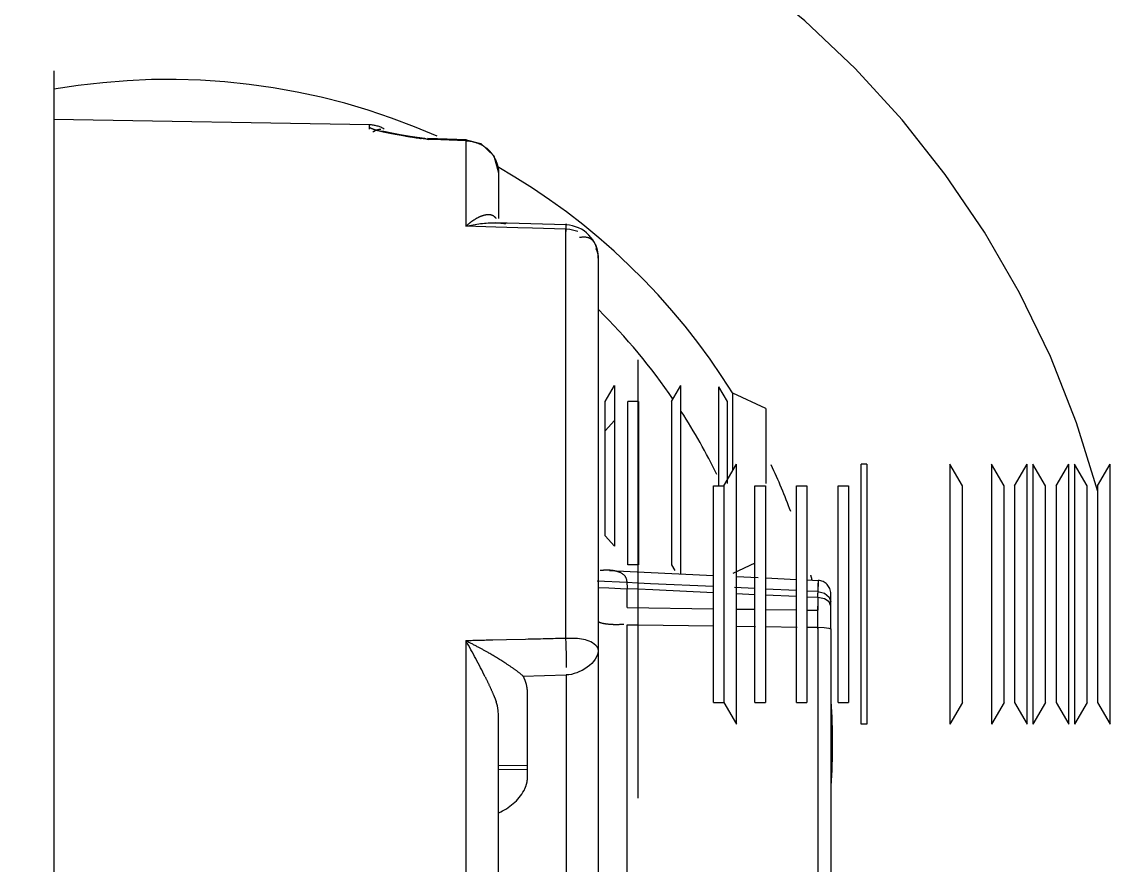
# Model space of a CAD drawing. Header units: millimetres. Extents: x 17886 to 18265, y -8727 to -7321.
# Drawn here: x 17968.6411 to 17968.9688, y -7872.3781 to -7872.1241 of the extents above; entities that cross this region are included whole.
import ezdxf

# ---------------------------------------------------------------- set-up
doc = ezdxf.new("R2010")
doc.units = ezdxf.units.MM
doc.linetypes.add('EPL_DASH', pattern=[1, 0.5, -0.5])
doc.layers.add('3884027_DKREDXF_CONTINUOUS_LINE', color=7, linetype='Continuous')

msp = doc.modelspace()

# ---------------------------------------------------------------- linework, layer by layer
at = {"layer": '3884027_DKREDXF_CONTINUOUS_LINE', "color": 6, "linetype": 'EPL_DASH'}
for p, q in [((17968.93716967356, -7871.602459136506), (17968.93716967356, -7872.197897305826)), ((17968.65081045134, -7872.138870674677), (17968.65081045134, -7872.635699062562)), ((17968.74580452467, -7872.155149370391), (17968.65081045134, -7872.153491242673)), ((17968.74580452467, -7872.156474808253), (17968.74580452467, -7872.155149370391)), ((17968.75804232875, -7872.158515161796), (17968.76237022392, -7872.159150996063)), ((17968.76349014754, -7872.15954268738), (17968.76127448163, -7872.159215544004)), ((17968.77496863862, -7872.1596046988), (17968.76337719455, -7872.159238392732)), ((17968.76727215052, -7872.159669054523), (17968.76349007603, -7872.15954351319)), ((17968.77482198218, -7872.159914224382), (17968.76727215052, -7872.159669054523)), ((17968.7748219754, -7872.159914144093), (17968.7748219754, -7872.185662151816)), ((17968.77496416195, -7872.159604557331), (17968.77482198218, -7872.159914224382)), ((17968.7831981014, -7872.164414181581), (17968.78464745134, -7872.169599397841)), ((17968.78464745134, -7872.169619470781), (17968.78464745134, -7872.183334733749)), ((17968.78385614136, -7872.185946271388), (17968.77482197433, -7872.185662205)), ((17968.80495142197, -7872.185281240653), (17968.78368188583, -7872.184635215765)), ((17968.79042303198, -7872.186146221872), (17968.78385614136, -7872.185946271388)), ((17968.79484771178, -7872.18628073626), (17968.79042303198, -7872.186146221872)), ((17968.8048217119, -7872.186593986577), (17968.79484771178, -7872.18628073626)), ((17968.80482197541, -7872.186593941634), (17968.80482197541, -7872.30976357531)), ((17968.81464745134, -7872.195276685628), (17968.81464745134, -7872.398842190801)), ((17968.81673096279, -7872.238484318947), (17968.81952245134, -7872.233649318948)), ((17968.83673096279, -7872.238484318947), (17968.83952245134, -7872.233649318948)), ((17968.85356393989, -7872.238484318947), (17968.85099935727, -7872.234042331552)), ((17968.86514745134, -7872.240569318948), (17968.85514745134, -7872.235955985615)), ((17968.82673096278, -7872.238484318947), (17968.82356393989, -7872.238484318947)), ((17968.86514745134, -7872.240573249058), (17968.86514745134, -7872.263120613893)), ((17968.85245995134, -7872.263876673306), (17968.85627412929, -7872.257270323306)), ((17968.89552077339, -7872.257270323306), (17968.89377412929, -7872.257270323306)), ((17968.92433495134, -7872.263876673306), (17968.92052077339, -7872.257270323306)), ((17968.93683495134, -7872.263876673306), (17968.93302077339, -7872.257270323306)), ((17968.93995995134, -7872.263876673306), (17968.94377412929, -7872.257270323306)), ((17968.94933495134, -7872.263876673306), (17968.94552077338, -7872.257270323306)), ((17968.95245995134, -7872.263876673306), (17968.95627412929, -7872.257270323306)), ((17968.96183495134, -7872.263876673306), (17968.95802077339, -7872.257270323306)), ((17968.96495995134, -7872.263876673306), (17968.96877412929, -7872.257270323306)), ((17968.84933495134, -7872.263876673306), (17968.85245995134, -7872.263876673306)), ((17968.85245995134, -7872.263876673306), (17968.85245995134, -7872.329026673307)), ((17968.86183495134, -7872.263876673306), (17968.86495995134, -7872.263876673306)), ((17968.87433495134, -7872.263876673306), (17968.87745995134, -7872.263876673306)), ((17968.88683495134, -7872.263876673306), (17968.88995995134, -7872.263876673306)), ((17968.82673096278, -7872.287654318948), (17968.82356393989, -7872.287654318948)), ((17968.83673096279, -7872.287654318948), (17968.83772090603, -7872.289368950944)), ((17968.86183495134, -7872.287097485615), (17968.85514745134, -7872.290182652282)), ((17968.81807266414, -7872.289292673349), (17968.84933495134, -7872.290785821068)), ((17968.85627412929, -7872.291117847431), (17968.86281088643, -7872.291430618729)), ((17968.86495995134, -7872.291534564069), (17968.87433495134, -7872.291988011321)), ((17968.87745995134, -7872.292139160406), (17968.8808414203, -7872.292302714305)), ((17968.88084101588, -7872.292238123297), (17968.88078255436, -7872.296170552802)), ((17968.8808421279, -7872.292359409847), (17968.88084134848, -7872.292302804019)), ((17968.82658555232, -7872.294945579064), (17968.82333335726, -7872.294795326509)), ((17968.83111087458, -7872.295156582197), (17968.82658555232, -7872.294945579064)), ((17968.84933495987, -7872.296016244849), (17968.83111087458, -7872.295156582197)), ((17968.88078704826, -7872.297493702486), (17968.8808192314, -7872.29476814694)), ((17968.8808192314, -7872.29476814694), (17968.88083572541, -7872.293182078951)), ((17968.88083548831, -7872.293163713906), (17968.88082403863, -7872.293829134662)), ((17968.86183504462, -7872.296601223671), (17968.85627415271, -7872.296341768602)), ((17968.87433511746, -7872.297186593264), (17968.86496008626, -7872.296746978401)), ((17968.88078704969, -7872.297493543521), (17968.877460064, -7872.297334655776)), ((17968.88464743776, -7872.298748374353), (17968.88464746062, -7872.296780869844)), ((17968.88464745134, -7872.300059906157), (17968.88464745134, -7872.296300300277)), ((17968.88071726039, -7872.306935408908), (17968.88071726039, -7872.300059906157)), ((17968.82333335605, -7872.395704238247), (17968.82333335605, -7872.305646963605)), ((17968.88078704886, -7872.306432275506), (17968.88078704886, -7872.397460308236)), ((17968.88464745134, -7872.306935408908), (17968.88464745134, -7872.401275738896)), ((17968.7748219754, -7872.310496728577), (17968.7748219754, -7872.383746675268)), ((17968.78699940666, -7872.310194981209), (17968.78294757359, -7872.310290361512)), ((17968.79279195282, -7872.310061258568), (17968.78699940666, -7872.310194981209)), ((17968.79199642895, -7872.321104737568), (17968.80499644655, -7872.320756649852)), ((17968.80499644655, -7872.320756649852), (17968.80499644655, -7872.415818957625)), ((17968.84933495134, -7872.329026673307), (17968.85245995134, -7872.329026673307)), ((17968.85245995134, -7872.329026673307), (17968.85627412929, -7872.335633023306)), ((17968.86183495134, -7872.329026673307), (17968.86495995134, -7872.329026673307)), ((17968.87433495134, -7872.329026673307), (17968.87745995134, -7872.329026673307)), ((17968.88683495134, -7872.329026673307), (17968.88995995134, -7872.329026673307)), ((17968.92433495134, -7872.329026673307), (17968.92052077339, -7872.335633023306)), ((17968.93683495134, -7872.329026673307), (17968.93302077339, -7872.335633023306)), ((17968.93995995134, -7872.329026673307), (17968.94377412929, -7872.335633023306)), ((17968.94933495134, -7872.329026673307), (17968.94552077338, -7872.335633023306)), ((17968.95245995134, -7872.329026673307), (17968.95627412929, -7872.335633023306)), ((17968.96183495134, -7872.329026673307), (17968.95802077339, -7872.335633023306)), ((17968.96495995134, -7872.329026673307), (17968.96877412929, -7872.335633023306)), ((17968.78464745134, -7872.39097721125), (17968.78464745134, -7872.332918843129)), ((17968.89552077339, -7872.335633023306), (17968.89377412929, -7872.335633023306)), ((17968.79336417469, -7872.348150907489), (17968.78473787817, -7872.34807836973)), ((17968.78472394789, -7872.349123378409), (17968.79335386588, -7872.349193959972))]:
    msp.add_line(p, q, dxfattribs=at)
at = {"layer": '3884027_DKREDXF_CONTINUOUS_LINE', "color": 7, "linetype": 'EPL_DASH'}
for p, q in [((17968.76237022392, -7872.159150996063), (17968.76349014755, -7872.159542687377)), ((17968.76336037068, -7872.159237861406), (17968.76349014178, -7872.159543010187)), ((17968.82658545134, -7872.225885500923), (17968.82658545134, -7872.357910557295)), ((17968.81952245134, -7872.233649318948), (17968.81952245134, -7872.281954920404)), ((17968.83952245134, -7872.290316311754), (17968.83952245134, -7872.233649318948)), ((17968.85099935727, -7872.263876673306), (17968.85099935727, -7872.234042331552)), ((17968.85514745134, -7872.259221786761), (17968.85514745134, -7872.235955987016)), ((17968.81673096279, -7872.278851185427), (17968.81673096279, -7872.238484318947)), ((17968.82356393989, -7872.287654318948), (17968.82356393989, -7872.238484318947)), ((17968.82673096278, -7872.238484318947), (17968.82673096278, -7872.287654318948)), ((17968.83673096279, -7872.238484318947), (17968.83673096279, -7872.287654318948)), ((17968.85356393989, -7872.263096806945), (17968.85356393989, -7872.238484318947)), ((17968.81952245134, -7872.244183717492), (17968.81673096279, -7872.247287452469)), ((17968.85627412929, -7872.335633023306), (17968.85627412929, -7872.257270323306)), ((17968.89377412929, -7872.335633023306), (17968.89377412929, -7872.257270323306)), ((17968.89552077339, -7872.257270323306), (17968.89552077339, -7872.335633023306)), ((17968.92052077339, -7872.257270323306), (17968.92052077339, -7872.335633023306)), ((17968.93302077339, -7872.257270323306), (17968.93302077339, -7872.335633023306)), ((17968.94377412929, -7872.335633023306), (17968.94377412929, -7872.257270323306)), ((17968.94552077338, -7872.257270323306), (17968.94552077338, -7872.335633023306)), ((17968.95627412929, -7872.335633023306), (17968.95627412929, -7872.257270323306)), ((17968.95802077339, -7872.257270323306), (17968.95802077339, -7872.335633023306)), ((17968.96877412929, -7872.335633023306), (17968.96877412929, -7872.257270323306)), ((17968.84933495134, -7872.329026673307), (17968.84933495134, -7872.263876673306)), ((17968.86183495134, -7872.329026673307), (17968.86183495134, -7872.263876673306)), ((17968.86495995134, -7872.263876673306), (17968.86495995134, -7872.329026673307)), ((17968.87433495134, -7872.329026673307), (17968.87433495134, -7872.263876673306)), ((17968.87745995134, -7872.263876673306), (17968.87745995134, -7872.329026673307)), ((17968.88683495134, -7872.329026673307), (17968.88683495134, -7872.263876673306)), ((17968.88995995134, -7872.263876673306), (17968.88995995134, -7872.329026673307)), ((17968.92433495134, -7872.329026673307), (17968.92433495134, -7872.263876673306)), ((17968.93683495134, -7872.329026673307), (17968.93683495134, -7872.263876673306)), ((17968.93995995134, -7872.263876673306), (17968.93995995134, -7872.329026673307)), ((17968.94933495134, -7872.329026673307), (17968.94933495134, -7872.263876673306)), ((17968.95245995134, -7872.263876673306), (17968.95245995134, -7872.329026673307)), ((17968.96183495134, -7872.329026673307), (17968.96183495134, -7872.263876673306)), ((17968.96495995134, -7872.263876673306), (17968.96495995134, -7872.329026673307)), ((17968.81673096279, -7872.278851185427), (17968.81952245134, -7872.281954920404)), ((17968.82328930013, -7872.292962299124), (17968.81431312697, -7872.29254588966)), ((17968.81464764306, -7872.294423380955), (17968.81783796754, -7872.294564897406)), ((17968.81783796754, -7872.294564897406), (17968.82317628489, -7872.294802311925)), ((17968.82327844069, -7872.292507442629), (17968.82333335619, -7872.294795326447)), ((17968.82658550466, -7872.293115758975), (17968.82328930013, -7872.292962299124)), ((17968.82333335726, -7872.300440455013), (17968.82333335726, -7872.294795326509)), ((17968.83039489599, -7872.293293481157), (17968.82658550466, -7872.293115758975)), ((17968.84933503578, -7872.294183111377), (17968.83039489599, -7872.293293481157)), ((17968.8618350394, -7872.294775862122), (17968.85565869916, -7872.294482411192)), ((17968.87433504453, -7872.295373229296), (17968.86496006286, -7872.294924766889)), ((17968.88078705013, -7872.295683417486), (17968.87746000782, -7872.295523306514)), ((17968.88272751442, -7872.297866563619), (17968.88078704826, -7872.297493702486)), ((17968.88078704969, -7872.297493543521), (17968.88078704969, -7872.30127495071)), ((17968.88417749778, -7872.297306164623), (17968.88464743776, -7872.298748375742)), ((17968.82333335726, -7872.300440455013), (17968.84933495134, -7872.300818119484)), ((17968.85627412929, -7872.300918908727), (17968.86183495134, -7872.30099967781)), ((17968.86495995134, -7872.301045067392), (17968.87433495134, -7872.301181236136)), ((17968.87745995134, -7872.301226625717), (17968.88078704969, -7872.30127495071)), ((17968.88464745134, -7872.306935408908), (17968.88464745134, -7872.300059906157)), ((17968.82333335605, -7872.305646963605), (17968.82658545122, -7872.305691286975)), ((17968.82658545122, -7872.305691286975), (17968.84949021177, -7872.306002104172)), ((17968.85627414033, -7872.306094923472), (17968.86198787353, -7872.306173536165)), ((17968.86495995741, -7872.306214510935), (17968.87448553096, -7872.306345804617)), ((17968.8774599511, -7872.306386682139), (17968.88078704886, -7872.306432275506)), ((17968.8841117027, -7872.306683639596), (17968.88464745134, -7872.306935405218)), ((17968.79333336096, -7872.351735079263), (17968.79333336096, -7872.326022242599))]:
    msp.add_line(p, q, dxfattribs=at)
at = {"layer": '3884027_DKREDXF_CONTINUOUS_LINE', "color": 6, "linetype": 'EPL_DASH'}
for points in [[(17968.74966333374, -7872.156896816799), (17968.74966347231, -7872.156895520971), (17968.75057972536, -7872.157146035132)], [(17968.75057972536, -7872.157146035132), (17968.7524798949, -7872.157561970273), (17968.75503217134, -7872.158030685006), (17968.75804232875, -7872.158515161796)], [(17968.77496331178, -7872.159604371855), (17968.77928330843, -7872.160738863183), (17968.7831981014, -7872.164414181581)], [(17968.80851524597, -7872.187268472047), (17968.8073203123, -7872.1869085656), (17968.8060826226, -7872.18668251681), (17968.80482197541, -7872.186593941634)]]:
    msp.add_lwpolyline(points, dxfattribs=at)
at = {"layer": '3884027_DKREDXF_CONTINUOUS_LINE', "color": 7, "linetype": 'EPL_DASH'}
for points in [[(17968.88078704791, -7872.295683578747), (17968.88276952849, -7872.296148854818), (17968.88417749778, -7872.297306164623)], [(17968.88464744016, -7872.30005939565), (17968.88413458294, -7872.298801725685), (17968.88272751442, -7872.297866563619)], [(17968.88078704886, -7872.306432113767), (17968.88264795838, -7872.306499313445), (17968.8841117027, -7872.306683639596)], [(17968.78464745134, -7872.332918858083), (17968.78456485399, -7872.331479367157), (17968.78432435084, -7872.330115004059), (17968.78393813828, -7872.328841735281)]]:
    msp.add_lwpolyline(points, dxfattribs=at)
at = {"layer": '3884027_DKREDXF_CONTINUOUS_LINE', "color": 6, "linetype": 'EPL_DASH'}
for centre, radius, start, end in [((17968.68519745134, -7872.341459136505), 0.29, 15.18689038655353, 82.07185823405901), ((17968.68519745134, -7872.341459136505), 0.2, 66.12244897920047, 99.90358299538612), ((17968.74564745134, -7872.164147999618), 0.009000000000000001, 59.33313837223972, 88.99998934238467), ((17968.82180146623, -7871.749144735231), 0.4145136717550001, 260.9720769343463, 261.6036925743204), ((17968.77517325017, -7872.169435219976), 0.009328866358000001, 40.75068086152194, 52.02500853937705), ((17968.68519745134, -7872.341459136505), 0.2, 31.77223378544593, 60.33505793250593), ((17968.80464745134, -7872.195276577726), 0.01, 359.9941736561328, 88.28778928104529), ((17968.68519745134, -7872.341459136505), 0.184, 34.29256270986996, 45.22888914587561), ((17968.68519745134, -7872.341459136505), 0.184, 26.12903225813475, 32.93005924673506), ((17968.68519745134, -7872.341459136505), 0.2, 20.44996976457506, 24.805367577447), ((17968.68519745134, -7872.341459136505), 0.2, 14.25758107894887, 14.6938775506703), ((17968.88064747486, -7872.29629809656), 0.003999993689000001, 359.9986553679971, 87.24168134490023), ((17968.82373269334, -7874.017761583634), 1.707958254867, 91.36832230259792, 91.64104899652692), ((17968.68519745134, -7872.341459136505), 0.2, 356.3265306124223, 3.673469387577689)]:
    msp.add_arc(centre, radius, start, end, dxfattribs=at)
at = {"layer": '3884027_DKREDXF_CONTINUOUS_LINE', "color": 7, "linetype": 'EPL_DASH'}
for centre, radius, start, end in [((17968.81998764732, -7872.275540687175), 0.030008024201, 269.8260921204048, 274.4778876138554), ((17968.71200118484, -7872.43610210866), 0.140438335936, 61.75555881952477, 63.42895129028567), ((17968.5991479296, -7872.411144477604), 0.202461673432, 26.3386716319059, 29.80865432730922), ((17968.71683696395, -7872.42710919093), 0.13022768907, 60.14279979025638, 61.75743256889289), ((17968.72570939534, -7872.411807866708), 0.112540301749, 57.06296956108714, 60.1820890281953), ((17968.78309600006, -7872.326226655374), 0.010268966669, 20.37995858706623, 29.91907753337129)]:
    msp.add_arc(centre, radius, start, end, dxfattribs=at)
at = {"layer": '3884027_DKREDXF_CONTINUOUS_LINE', "color": 6, "linetype": 'EPL_DASH'}
for points, knots in [([(17968.74702927395, -7872.15650438579), (17968.74671765179, -7872.156398676995), (17968.74632821947, -7872.156249583559), (17968.74580472546, -7872.155954501427), (17968.74580452467, -7872.155805393337)], [0, 0, 0, 0, 0.6881700689, 1, 1, 1, 1]), ([(17968.74920867817, -7872.156536505699), (17968.74881624181, -7872.156529674981), (17968.7479560601, -7872.156670338946), (17968.74718583925, -7872.157065600503), (17968.74679973311, -7872.157318174161)], [0, 0, 0, 0, 0.4596638726, 1, 1, 1, 1]), ([(17968.75081534607, -7872.157463167773), (17968.75008807235, -7872.157312570529), (17968.74881709414, -7872.157028302157), (17968.7475592811, -7872.156684175367), (17968.74702927395, -7872.15650438579)], [0, 0, 0, 0, 0.5702682512, 1, 1, 1, 1]), ([(17968.75675772356, -7872.158523405427), (17968.75570516288, -7872.158355004743), (17968.75372016386, -7872.158025017272), (17968.75174193591, -7872.157655037593), (17968.75081534607, -7872.157463167773)], [0, 0, 0, 0, 0.529743714, 1, 1, 1, 1]), ([(17968.7748219754, -7872.159914144199), (17968.77590683158, -7872.15993273231), (17968.77809286242, -7872.160345589825), (17968.78004886916, -7872.161405135162), (17968.78091346456, -7872.16208146677)], [0, 0, 0, 0, 0.4970938572, 1, 1, 1, 1]), ([(17968.77507156609, -7872.159941187958), (17968.77505770325, -7872.159875315454), (17968.77503288241, -7872.159780739098), (17968.77499335294, -7872.159675668899), (17968.77496391346, -7872.159656784995)], [0, 0, 0, 0, 0.6580782005, 1, 1, 1, 1]), ([(17968.7822404003, -7872.1633456275), (17968.78249393355, -7872.163639650143), (17968.78296508264, -7872.164258764271), (17968.78336045631, -7872.164928598195), (17968.78353812218, -7872.165273144684)], [0, 0, 0, 0, 0.5003745547999999, 1, 1, 1, 1]), ([(17968.78353812218, -7872.165273144684), (17968.78389466807, -7872.16596459223), (17968.78444636585, -7872.167419791993), (17968.78464745134, -7872.168965487621), (17968.78464745134, -7872.169728808942)], [0, 0, 0, 0, 0.5047494691, 1, 1, 1, 1]), ([(17968.80496008534, -7872.184963877037), (17968.80492658319, -7872.185206825209), (17968.80489908178, -7872.186048042719), (17968.80485523357, -7872.186885726846), (17968.804832621, -7872.187479839838)], [0, 0, 0, 0, 0.2920338664, 1, 1, 1, 1]), ([(17968.80500012489, -7872.185454080128), (17968.80499809749, -7872.185298833666), (17968.80514513867, -7872.185212759146), (17968.80496173098, -7872.18495194629), (17968.80496008966, -7872.184963845771)], [0, 0, 0, 0, 0.9281878931, 1, 1, 1, 1]), ([(17968.81404034801, -7872.191624219354), (17968.8137019714, -7872.190764241631), (17968.8124455446, -7872.188899176869), (17968.8101234589, -7872.188841217653), (17968.80904744057, -7872.189079649676)], [0, 0, 0, 0, 0.4560857063, 1, 1, 1, 1]), ([(17968.81390486663, -7872.192408699386), (17968.8141411639, -7872.192857456705), (17968.81451149533, -7872.193791039915), (17968.81464744898, -7872.194788970538), (17968.81464745134, -7872.195276549293)], [0, 0, 0, 0, 0.5098464203999999, 1, 1, 1, 1]), ([(17968.81464745134, -7872.195276577726), (17968.81464745134, -7872.194670831656), (17968.81456402561, -7872.193430955688), (17968.81427228914, -7872.192213693333), (17968.81404034801, -7872.191624219354)], [0, 0, 0, 0, 0.4888164086, 1, 1, 1, 1]), ([(17968.81464744994, -7872.313112465617), (17968.81464744996, -7872.312624563358), (17968.81198365788, -7872.309569467669), (17968.80792643991, -7872.309781737504), (17968.80482169374, -7872.309763573655)], [0, 0, 0, 0, 0.1358037263, 1, 1, 1, 1]), ([(17968.80499063901, -7872.31762917013), (17968.80498885663, -7872.317833866678), (17968.80496110738, -7872.318119788809), (17968.80498579681, -7872.3184358422), (17968.80494160209, -7872.31851624633)], [0, 0, 0, 0, 0.6905096329000001, 1, 1, 1, 1])]:
    msp.add_open_spline(points, degree=3, knots=knots, dxfattribs=at)
at = {"layer": '3884027_DKREDXF_CONTINUOUS_LINE', "color": 7, "linetype": 'EPL_DASH'}
for points, knots in [([(17968.7611459999, -7872.159245158367), (17968.76134416267, -7872.159195422721), (17968.76174554403, -7872.159128045835), (17968.7621531512, -7872.159139130967), (17968.76235181148, -7872.159164941124)], [0, 0, 0, 0, 0.5049167024, 1, 1, 1, 1]), ([(17968.76326613269, -7872.159578365759), (17968.76327873105, -7872.159510824863), (17968.76330196581, -7872.159416188038), (17968.76333615143, -7872.159307027682), (17968.76336493166, -7872.159288480744)], [0, 0, 0, 0, 0.6674061109, 1, 1, 1, 1]), ([(17968.77702362616, -7872.183929144257), (17968.77664724337, -7872.184182514357), (17968.77589397829, -7872.184737337978), (17968.77518026851, -7872.185341550844), (17968.7748219754, -7872.185662151816)], [0, 0, 0, 0, 0.4855156532, 1, 1, 1, 1]), ([(17968.78058597307, -7872.182313593686), (17968.7799797716, -7872.182437939399), (17968.77873198438, -7872.182878799425), (17968.77759694223, -7872.183543204315), (17968.77702362616, -7872.183929144257)], [0, 0, 0, 0, 0.4724061207, 1, 1, 1, 1]), ([(17968.78197671266, -7872.182217500403), (17968.78174998776, -7872.182195122653), (17968.78128123454, -7872.182195991775), (17968.78081927416, -7872.182265738323), (17968.78058597307, -7872.182313593686)], [0, 0, 0, 0, 0.4889137319, 1, 1, 1, 1]), ([(17968.78393815539, -7872.183334733749), (17968.78370281139, -7872.183011145346), (17968.78311477872, -7872.182463638371), (17968.78234597322, -7872.182253946427), (17968.78197671266, -7872.182217500403)], [0, 0, 0, 0, 0.5188449248, 1, 1, 1, 1]), ([(17968.78372512959, -7872.184612593142), (17968.78426654612, -7872.184621377006), (17968.7853375693, -7872.184671738495), (17968.78640210887, -7872.184806488749), (17968.78692369614, -7872.184899627364)], [0, 0, 0, 0, 0.5054371856000001, 1, 1, 1, 1]), ([(17968.81808722543, -7872.289262687461), (17968.81761986228, -7872.289234065373), (17968.8166631039, -7872.289226974543), (17968.81570997719, -7872.289301028625), (17968.81522611725, -7872.289354723421)], [0, 0, 0, 0, 0.4902670083, 1, 1, 1, 1]), ([(17968.81970613528, -7872.289474873323), (17968.81944245174, -7872.289419746699), (17968.81890465249, -7872.289330042656), (17968.81836193556, -7872.289279511161), (17968.81808722543, -7872.289262687461)], [0, 0, 0, 0, 0.4946379762, 1, 1, 1, 1]), ([(17968.82327844069, -7872.292507442629), (17968.82327062501, -7872.29174735192), (17968.82224583677, -7872.290118656756), (17968.82058503678, -7872.289658619619), (17968.81970613528, -7872.289474873323)], [0, 0, 0, 0, 0.4584530522, 1, 1, 1, 1]), ([(17968.81464745134, -7872.304558964372), (17968.8146474517, -7872.304641109075), (17968.81486607116, -7872.30482850261), (17968.81507612418, -7872.304909402087), (17968.81522582136, -7872.304964242529)], [0, 0, 0, 0, 0.3400438483, 1, 1, 1, 1]), ([(17968.81522582136, -7872.304964242529), (17968.81580637113, -7872.305176922601), (17968.81737097485, -7872.305452185326), (17968.81894137368, -7872.305544538322), (17968.81989656515, -7872.305548573147)], [0, 0, 0, 0, 0.3929381652, 1, 1, 1, 1]), ([(17968.79198580828, -7872.321081591835), (17968.79125154574, -7872.320422130221), (17968.78958026984, -7872.319137776843), (17968.78783546824, -7872.317964090861), (17968.78689946895, -7872.317356321401)], [0, 0, 0, 0, 0.4693096582, 1, 1, 1, 1]), ([(17968.78059148506, -7872.321317057571), (17968.78104464019, -7872.322235100245), (17968.78190968908, -7872.324032366801), (17968.78272465519, -7872.325853239758), (17968.78310224551, -7872.32674744411)], [0, 0, 0, 0, 0.5133208296, 1, 1, 1, 1]), ([(17968.79333336096, -7872.326022242599), (17968.79333336875, -7872.32545374542), (17968.7932293609, -7872.324304774172), (17968.7929231916, -7872.323192721026), (17968.79272216904, -7872.322650547544)], [0, 0, 0, 0, 0.4957516932, 1, 1, 1, 1]), ([(17968.78310224551, -7872.32674744411), (17968.78325217967, -7872.327102516186), (17968.78353861901, -7872.327797544462), (17968.78381031404, -7872.328498503692), (17968.78393813828, -7872.328841735281)], [0, 0, 0, 0, 0.5127508551, 1, 1, 1, 1]), ([(17968.79230461563, -7872.355564125003), (17968.79262467072, -7872.354956639943), (17968.79313534153, -7872.353714925827), (17968.7933333361, -7872.352379798172), (17968.79333336096, -7872.351735079263)], [0, 0, 0, 0, 0.5157434234, 1, 1, 1, 1])]:
    msp.add_open_spline(points, degree=3, knots=knots, dxfattribs=at)
for points in [[(17968.77482197433, -7872.185662205), (17968.77772597974, -7872.184957567012), (17968.78073725204, -7872.184564118243), (17968.78372512959, -7872.184612593142)], [(17968.78472392654, -7872.362272326128), (17968.78778770703, -7872.36085866063), (17968.79073184093, -7872.358549352091), (17968.79230461563, -7872.355564125003)]]:
    msp.add_open_spline(points, degree=3, dxfattribs=at)
at = {"layer": '3884027_DKREDXF_CONTINUOUS_LINE', "color": 6, "linetype": 'EPL_DASH'}
for points in [[(17968.80482169543, -7872.309763554974), (17968.80081190743, -7872.309868178435), (17968.79680212739, -7872.309976522075), (17968.79279164987, -7872.310050115213)], [(17968.80482169543, -7872.309763554974), (17968.80490734164, -7872.312384632492), (17968.8050134732, -7872.31500679311), (17968.80499063901, -7872.31762917013)], [(17968.81464745133, -7872.31311743458), (17968.81464742245, -7872.317225188642), (17968.809102727, -7872.32067038004), (17968.80499644631, -7872.320780390459)]]:
    msp.add_open_spline(points, degree=3, dxfattribs=at)

doc.saveas('drawing.dxf')
